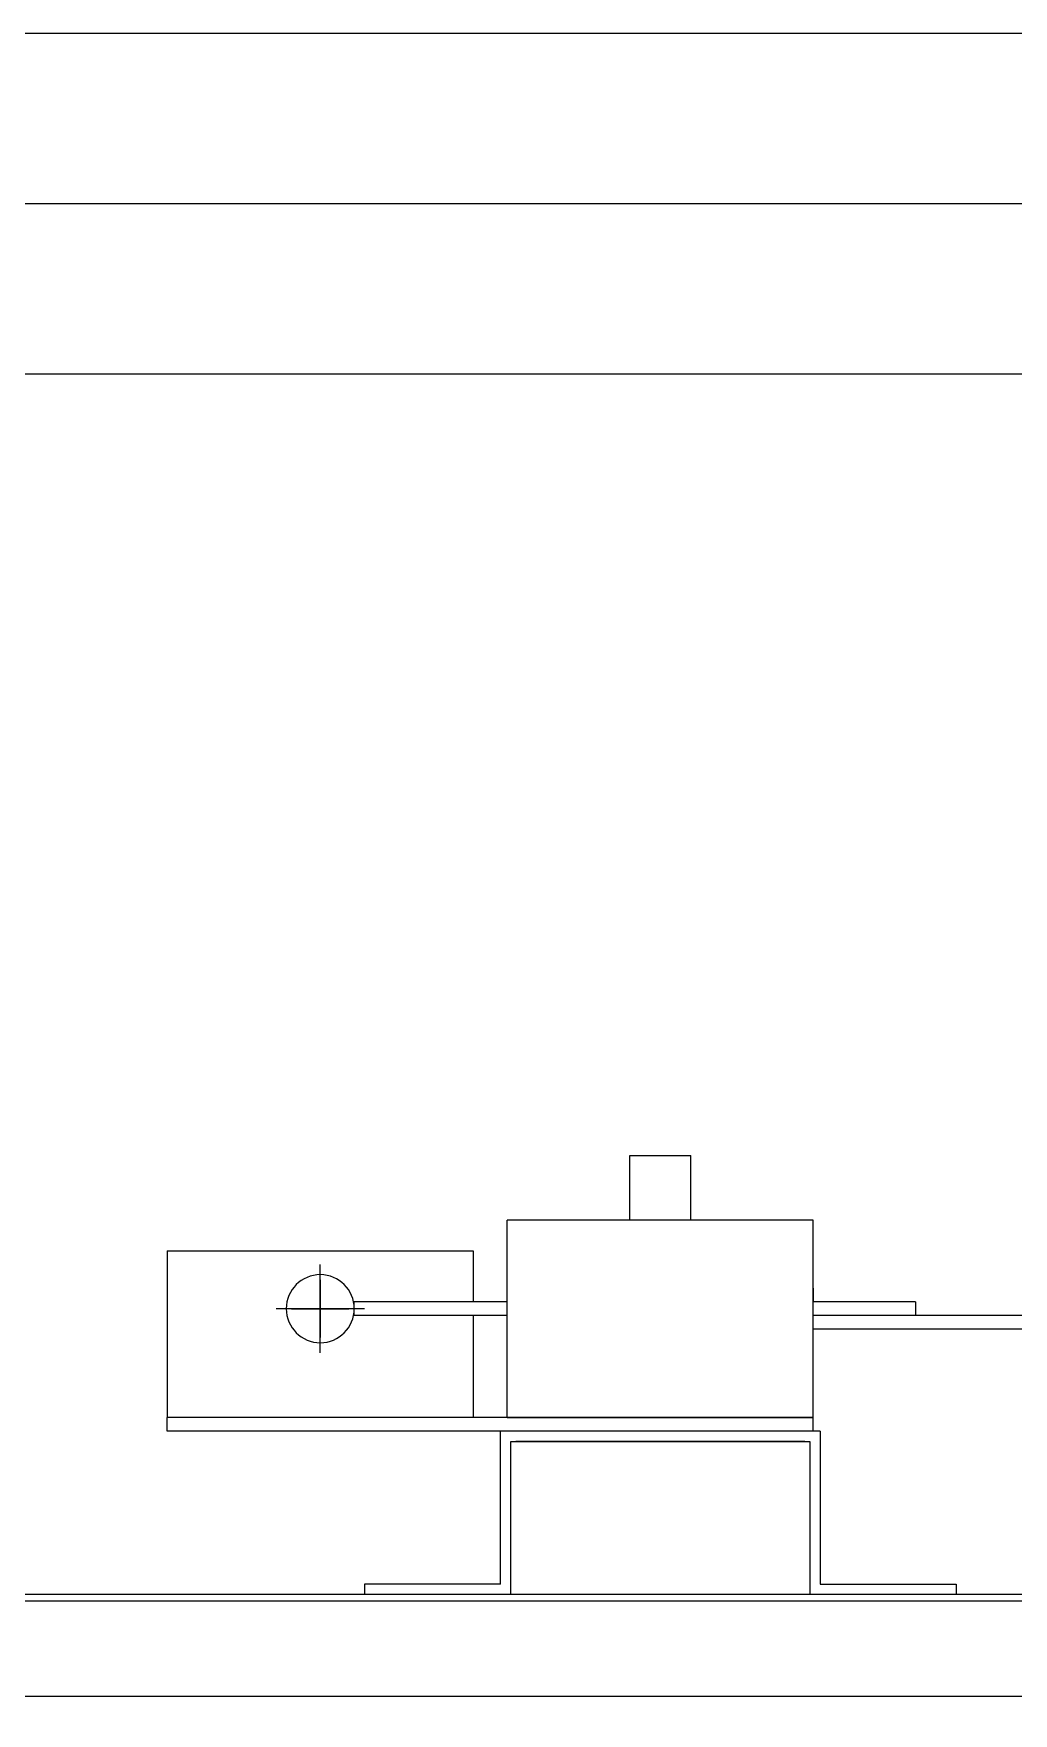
# Model space of a CAD drawing. Header units: millimetres. Extents: x 298 to 399, y 221 to 238.
# Drawn here: x 315.3724 to 315.6605, y 236.6335 to 237.1273 of the extents above; entities that cross this region are included whole.
import ezdxf

# ---------------------------------------------------------------- set-up
doc = ezdxf.new("R2010")
doc.units = ezdxf.units.MM
doc.layers.add('M1$0$A-BARANDA MEZANINE', color=6, linetype='Continuous')
doc.layers.add('PL_N2$0$PLANTA', color=253, linetype='Continuous')

# ---------------------------------------------------------------- blocks, each defined once
blk = doc.blocks.new('PL_N2$0$A$C46897DEF')
at = {"layer": 'PL_N2$0$PLANTA'}
for p, q in [((1018, 103), (193.15, 103)), ((1203, 73), (29, 73))]:
    blk.add_line(p, q, dxfattribs=at)
blk = doc.blocks.new('PL_N2$0$A$C02510BE1')
at = {"layer": 'PL_N2$0$PLANTA'}
blk.add_blockref('PL_N2$0$A$C46897DEF', (0, 0), dxfattribs=at)
blk = doc.blocks.new('PL_N2$0$A$C50A32927')
at = {"layer": 'PL_N2$0$PLANTA'}
for radius, start, end in [(1200, 270, 180), (1175, 268.87839, 205.72439)]:
    blk.add_arc((1200, 1200), radius, start, end, dxfattribs=at)
blk = doc.blocks.new('PL_N2$0$SA67-2-3-5HP Top View')
at = {"layer": 'PL_N2$0$PLANTA'}
for p, q in [((20, 0), (-337, 0)), ((-337, -3), (-337, 0)), ((-294, 0), (-294, -45)), ((-206, -45), (-206, 0)), ((-163, -3), (-163, 0)), ((-297, -3), (-337, -3)), ((-297, -3), (-297, -48)), ((-203, -48), (-203, -3)), ((-203, -3), (-163, -3)), ((-203, -48), (-395, -48)), ((-395, -48), (-395, -52)), ((-203, -48), (-297, -48)), ((-294, -45), (-206, -45)), ((-207.5, -45), (-292.5, -45)), ((-205, -48), (-205, -52)), ((-395, -101), (-395, -52)), ((-205, -52), (-395, -52)), ((-305, -82), (-305, -52)), ((-295, -52), (-295, -110)), ((-295, -52), (-205, -52)), ((-205, -52), (-205, -110)), ((-305, -82), (-305, -56)), ((-350, -71), (-350, -97)), ((-350, -92.45), (-350, -75.55)), ((61, -78), (-205, -78)), ((61, -78), (-205, -78)), ((-205, -78), (-205, -82)), ((-340, -82), (-340, -86)), ((-295, -82), (-340, -82)), ((-59.33, -82), (-205, -82)), ((61, -82), (-205, -82)), ((-175, -82), (-205, -82)), ((-175, -86), (-175, -82)), ((-337, -84), (-363, -84)), ((-358.45, -84), (-341.55, -84)), ((-295, -86), (-340, -86)), ((-305, -99), (-305, -86)), ((-305, -101), (-305, -86)), ((-175, -86), (-205, -86)), ((-205, -90), (-205, -86)), ((-395, -101), (-305, -101)), ((-205, -110), (-295, -110)), ((-259, -110), (-259, -129)), ((-241, -110), (-241, -129)), ((-259, -129), (-241, -129))]:
    blk.add_line(p, q, dxfattribs=at)
blk.add_circle((-350, -84), 10, dxfattribs=at)
blk = doc.blocks.new('PL_N2$0$Infeed-Guide')
at = {"layer": 'PL_N2$0$PLANTA'}
for p, q in [((1528.42, 12324.59), (2385.74, 12324.59)), ((1528.34, 12322.59), (2371.06, 12322.59)), ((1528.34, 12294.59), (1864.4, 12294.59)), ((1864.4, 12294.59), (2233.09, 12294.59))]:
    blk.add_line(p, q, dxfattribs=at)
blk = doc.blocks.new('PL_N2$0$Espiral-F')
at = {"layer": 'PL_N2$0$PLANTA', "xscale": -1}
for name, p, rotation in [('PL_N2$0$A$C50A32927', (30088.06, 5626.27), 34.99999999999996), ('PL_N2$0$A$C02510BE1', (28410.78, 7183.96), 180)]:
    blk.add_blockref(name, p, dxfattribs=dict(at, rotation=rotation))
at = {"layer": 'PL_N2$0$PLANTA', "xscale": -0.9999979999999998, "yscale": 0.9999979999999998, "zscale": 0.9999979999999998, "rotation": 180}
blk.add_blockref('PL_N2$0$SA67-2-3-5HP Top View', (29456.82, 7110.96), dxfattribs=at)
at = {"layer": 'PL_N2$0$PLANTA', "xscale": -1}
blk.add_blockref('PL_N2$0$Infeed-Guide', (30957.12, -5213.63), dxfattribs=at)

msp = doc.modelspace()

# ---------------------------------------------------------------- linework, layer by layer
msp.add_line((398.98691, 237.12727), (298.17965, 237.12727))
msp.add_lwpolyline([(298.17965, 237.12727), (298.17965, 220.62005), (398.98691, 220.62005), (398.98691, 237.12727)], close=True)
at = {"layer": 'M1$0$A-BARANDA MEZANINE', "elevation": -0.00102}
msp.add_lwpolyline([(298.22901, 237.02727), (398.93691, 237.02727), (398.93691, 237.07727), (298.22901, 237.07727)], close=True, dxfattribs=at)

# ---------------------------------------------------------------- block references
at = {"xscale": 0.001, "yscale": 0.001, "zscale": 0.001}
msp.add_blockref('PL_N2$0$Espiral-F', (286.34985, 229.55753), dxfattribs=at)

doc.saveas('drawing.dxf')
